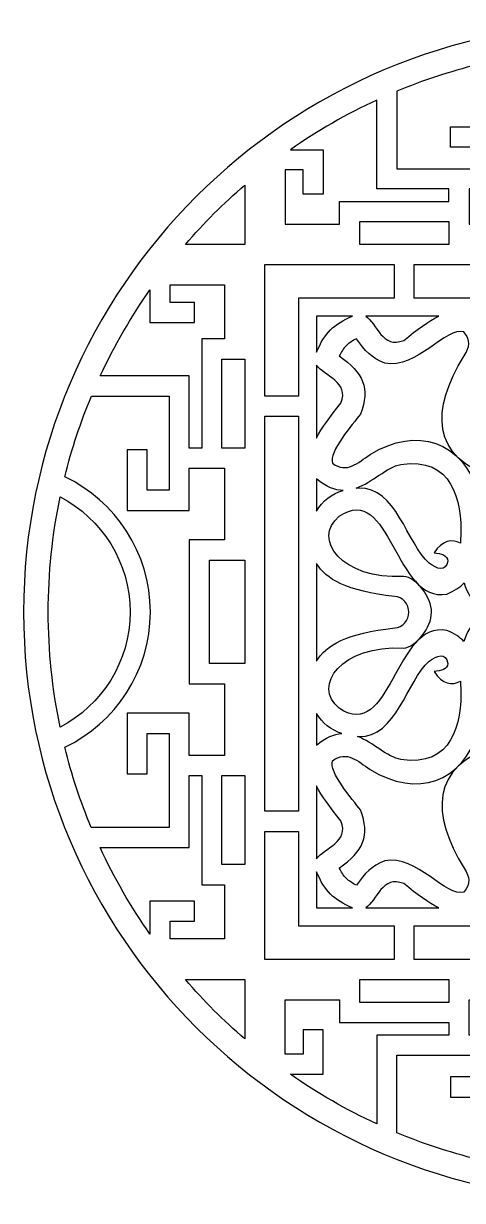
# Model space of a CAD drawing. Header units: centimetres. Extents: x -22.61 to -18.56, y -0.16 to 3.89.
# Drawn here: x -22.612 to -21.105, y -0.157 to 3.891 of the extents above; entities that cross this region are included whole.
import ezdxf

# ---------------------------------------------------------------- set-up
doc = ezdxf.new("R2010")
doc.units = ezdxf.units.CM
doc.header["$MEASUREMENT"] = 0
doc.layers.add('layer 1', color=7, linetype='Continuous')

msp = doc.modelspace()

# ---------------------------------------------------------------- linework, layer by layer
at = {"layer": 'layer 1', "color": 250}
for points, knots in [([(-20.58777, 3.89109), (-19.47296, 3.89109), (-18.56372, 2.98185), (-18.56372, 1.86703), (-18.56372, 1.86703), (-18.56372, 0.75222), (-19.47296, -0.15702), (-20.58777, -0.15702), (-20.58777, -0.15702), (-21.70258, -0.15702), (-22.61183, 0.75222), (-22.61183, 1.86703), (-22.61183, 1.86703), (-22.61183, 2.98185), (-21.70258, 3.89109), (-20.58777, 3.89109)], [0, 0, 0, 0, 0.2, 0.2, 0.2, 0.2, 0.4, 0.4, 0.4, 0.4, 0.6, 0.6, 0.6, 0.6, 1, 1, 1, 1]), ([(-20.12192, 3.74941), (-20.02703, 3.72586), (-19.93485, 3.69531), (-19.84599, 3.65832), (-19.84599, 3.65832), (-19.84599, 3.65832), (-19.84599, 3.39155), (-19.84599, 3.39155), (-19.84599, 3.39155), (-19.84599, 3.39155), (-20.16984, 3.39155), (-20.16984, 3.39155), (-20.16984, 3.39155), (-20.16984, 3.39155), (-20.16984, 3.46612), (-20.16984, 3.46612), (-20.16984, 3.46612), (-20.16984, 3.46612), (-20.03035, 3.46612), (-20.03035, 3.46612), (-20.03035, 3.46612), (-20.03035, 3.46612), (-20.03035, 3.53552), (-20.03035, 3.53552), (-20.03035, 3.53552), (-20.03035, 3.53552), (-20.23923, 3.53552), (-20.23923, 3.53552), (-20.23923, 3.53552), (-20.23923, 3.53552), (-20.23923, 3.32215), (-20.23923, 3.32215), (-20.23923, 3.32215), (-20.23923, 3.32215), (-20.09383, 3.32215), (-20.09383, 3.32215), (-20.09383, 3.32215), (-20.09383, 3.32215), (-20.09383, 3.20098), (-20.09383, 3.20098), (-20.09383, 3.20098), (-20.09383, 3.20098), (-20.34057, 3.20098), (-20.34057, 3.20098), (-20.34057, 3.20098), (-20.34057, 3.20098), (-20.34057, 3.32215), (-20.34057, 3.32215), (-20.34057, 3.32215), (-20.34057, 3.32215), (-20.83497, 3.32215), (-20.83497, 3.32215), (-20.83497, 3.32215), (-20.83497, 3.32215), (-20.83497, 3.20098), (-20.83497, 3.20098), (-20.83497, 3.20098), (-20.83497, 3.20098), (-21.08171, 3.20098), (-21.08171, 3.20098), (-21.08171, 3.20098), (-21.08171, 3.20098), (-21.08171, 3.32215), (-21.08171, 3.32215), (-21.08171, 3.32215), (-21.08171, 3.32215), (-20.93631, 3.32215), (-20.93631, 3.32215), (-20.93631, 3.32215), (-20.93631, 3.32215), (-20.93631, 3.53552), (-20.93631, 3.53552), (-20.93631, 3.53552), (-20.93631, 3.53552), (-21.1452, 3.53552), (-21.1452, 3.53552), (-21.1452, 3.53552), (-21.1452, 3.53552), (-21.1452, 3.46612), (-21.1452, 3.46612), (-21.1452, 3.46612), (-21.1452, 3.46612), (-21.00571, 3.46612), (-21.00571, 3.46612), (-21.00571, 3.46612), (-21.00571, 3.46612), (-21.00571, 3.39155), (-21.00571, 3.39155), (-21.00571, 3.39155), (-21.00571, 3.39155), (-21.32956, 3.39155), (-21.32956, 3.39155), (-21.32956, 3.39155), (-21.32956, 3.39155), (-21.32956, 3.65831), (-21.32956, 3.65831), (-21.32956, 3.65831), (-21.24036, 3.69545), (-21.14783, 3.72608), (-21.05257, 3.74967), (-21.05257, 3.74967), (-20.96943, 3.57605), (-20.79193, 3.45564), (-20.58718, 3.45564), (-20.58718, 3.45564), (-20.38253, 3.45564), (-20.20512, 3.57594), (-20.12192, 3.74941)], [0, 0, 0, 0, 0.0357143, 0.0357143, 0.0357143, 0.0357143, 0.0714286, 0.0714286, 0.0714286, 0.0714286, 0.1071429, 0.1071429, 0.1071429, 0.1071429, 0.1428571, 0.1428571, 0.1428571, 0.1428571, 0.1785714, 0.1785714, 0.1785714, 0.1785714, 0.2142857, 0.2142857, 0.2142857, 0.2142857, 0.25, 0.25, 0.25, 0.25, 0.2857143, 0.2857143, 0.2857143, 0.2857143, 0.3214286, 0.3214286, 0.3214286, 0.3214286, 0.3571429, 0.3571429, 0.3571429, 0.3571429, 0.3928571, 0.3928571, 0.3928571, 0.3928571, 0.4285714, 0.4285714, 0.4285714, 0.4285714, 0.4642857, 0.4642857, 0.4642857, 0.4642857, 0.5, 0.5, 0.5, 0.5, 0.5357143, 0.5357143, 0.5357143, 0.5357143, 0.5714286, 0.5714286, 0.5714286, 0.5714286, 0.6071429, 0.6071429, 0.6071429, 0.6071429, 0.6428571, 0.6428571, 0.6428571, 0.6428571, 0.6785714, 0.6785714, 0.6785714, 0.6785714, 0.7142857, 0.7142857, 0.7142857, 0.7142857, 0.75, 0.75, 0.75, 0.75, 0.7857143, 0.7857143, 0.7857143, 0.7857143, 0.8214286, 0.8214286, 0.8214286, 0.8214286, 0.8571429, 0.8571429, 0.8571429, 0.8571429, 0.8928571, 0.8928571, 0.8928571, 0.8928571, 0.9285714, 0.9285714, 0.9285714, 0.9285714, 1, 1, 1, 1]), ([(-21.69549, 3.45713), (-21.60225, 3.52232), (-21.50309, 3.57955), (-21.39895, 3.62779), (-21.39895, 3.62779), (-21.39895, 3.62779), (-21.39895, 3.32215), (-21.39895, 3.32215), (-21.39895, 3.32215), (-21.39895, 3.32215), (-21.15111, 3.32215), (-21.15111, 3.32215), (-21.15111, 3.32215), (-21.15111, 3.32215), (-21.15111, 3.2793), (-21.15111, 3.2793), (-21.15111, 3.2793), (-21.15111, 3.2793), (-21.52658, 3.2793), (-21.52658, 3.2793), (-21.52658, 3.2793), (-21.52658, 3.2793), (-21.52658, 3.20098), (-21.52658, 3.20098), (-21.52658, 3.20098), (-21.52658, 3.20098), (-21.71294, 3.20098), (-21.71294, 3.20098), (-21.71294, 3.20098), (-21.71294, 3.20098), (-21.71294, 3.38774), (-21.71294, 3.38774), (-21.71294, 3.38774), (-21.71294, 3.38774), (-21.65209, 3.38774), (-21.65209, 3.38774), (-21.65209, 3.38774), (-21.65209, 3.38774), (-21.65209, 3.30401), (-21.65209, 3.30401), (-21.65209, 3.30401), (-21.65209, 3.30401), (-21.58269, 3.30401), (-21.58269, 3.30401), (-21.58269, 3.30401), (-21.58269, 3.30401), (-21.58269, 3.45713), (-21.58269, 3.45713), (-21.58269, 3.45713), (-21.58269, 3.45713), (-21.69549, 3.45713), (-21.69549, 3.45713)], [0, 0, 0, 0, 0.0714286, 0.0714286, 0.0714286, 0.0714286, 0.1428571, 0.1428571, 0.1428571, 0.1428571, 0.2142857, 0.2142857, 0.2142857, 0.2142857, 0.2857143, 0.2857143, 0.2857143, 0.2857143, 0.3571429, 0.3571429, 0.3571429, 0.3571429, 0.4285714, 0.4285714, 0.4285714, 0.4285714, 0.5, 0.5, 0.5, 0.5, 0.5714286, 0.5714286, 0.5714286, 0.5714286, 0.6428571, 0.6428571, 0.6428571, 0.6428571, 0.7142857, 0.7142857, 0.7142857, 0.7142857, 0.7857143, 0.7857143, 0.7857143, 0.7857143, 0.8571429, 0.8571429, 0.8571429, 0.8571429, 1, 1, 1, 1]), ([(-22.05599, 3.13159), (-22.05599, 3.13159), (-21.85232, 3.13159), (-21.85232, 3.13159), (-21.85232, 3.13159), (-21.85232, 3.13159), (-21.85232, 3.33528), (-21.85232, 3.33528), (-21.85232, 3.33528), (-21.92511, 3.27248), (-21.9932, 3.20438), (-22.05599, 3.13159)], [0, 0, 0, 0, 0.25, 0.25, 0.25, 0.25, 0.5, 0.5, 0.5, 0.5, 1, 1, 1, 1]), ([(-21.45718, 3.13159), (-21.45718, 3.13159), (-21.15111, 3.13159), (-21.15111, 3.13159), (-21.15111, 3.13159), (-21.15111, 3.13159), (-21.15111, 3.2099), (-21.15111, 3.2099), (-21.15111, 3.2099), (-21.15111, 3.2099), (-21.45718, 3.2099), (-21.45718, 3.2099), (-21.45718, 3.2099), (-21.45718, 3.2099), (-21.45718, 3.13159), (-21.45718, 3.13159)], [0, 0, 0, 0, 0.2, 0.2, 0.2, 0.2, 0.4, 0.4, 0.4, 0.4, 0.6, 0.6, 0.6, 0.6, 1, 1, 1, 1]), ([(-21.66727, 2.94653), (-21.66727, 2.94653), (-21.33962, 2.94653), (-21.33962, 2.94653), (-21.33962, 2.94653), (-21.33962, 2.94653), (-21.33962, 3.06219), (-21.33962, 3.06219), (-21.33962, 3.06219), (-21.33962, 3.06219), (-21.78293, 3.06219), (-21.78293, 3.06219), (-21.78293, 3.06219), (-21.78293, 3.06219), (-21.78293, 2.60997), (-21.78293, 2.60997), (-21.78293, 2.60997), (-21.78293, 2.60997), (-21.66727, 2.60997), (-21.66727, 2.60997), (-21.66727, 2.60997), (-21.66727, 2.60997), (-21.66727, 2.94653), (-21.66727, 2.94653)], [0, 0, 0, 0, 0.1428571, 0.1428571, 0.1428571, 0.1428571, 0.2857143, 0.2857143, 0.2857143, 0.2857143, 0.4285714, 0.4285714, 0.4285714, 0.4285714, 0.5714286, 0.5714286, 0.5714286, 0.5714286, 0.7142857, 0.7142857, 0.7142857, 0.7142857, 1, 1, 1, 1]), ([(-21.27022, 3.06219), (-21.27022, 3.06219), (-21.27022, 2.94653), (-21.27022, 2.94653), (-21.27022, 2.94653), (-21.27022, 2.94653), (-19.91136, 2.94653), (-19.91136, 2.94653), (-19.91136, 2.94653), (-19.91136, 2.94653), (-19.91136, 3.06219), (-19.91136, 3.06219), (-19.91136, 3.06219), (-19.91136, 3.06219), (-21.27022, 3.06219), (-21.27022, 3.06219)], [0, 0, 0, 0, 0.2, 0.2, 0.2, 0.2, 0.4, 0.4, 0.4, 0.4, 0.6, 0.6, 0.6, 0.6, 1, 1, 1, 1]), ([(-22.3484, 2.67881), (-22.3484, 2.67881), (-22.04289, 2.67881), (-22.04289, 2.67881), (-22.04289, 2.67881), (-22.04289, 2.67881), (-22.04289, 2.43097), (-22.04289, 2.43097), (-22.04289, 2.43097), (-22.04289, 2.43097), (-22.00004, 2.43097), (-22.00004, 2.43097), (-22.00004, 2.43097), (-22.00004, 2.43097), (-22.00004, 2.80644), (-22.00004, 2.80644), (-22.00004, 2.80644), (-22.00004, 2.80644), (-21.92172, 2.80644), (-21.92172, 2.80644), (-21.92172, 2.80644), (-21.92172, 2.80644), (-21.92172, 2.9928), (-21.92172, 2.9928), (-21.92172, 2.9928), (-21.92172, 2.9928), (-22.10847, 2.9928), (-22.10847, 2.9928), (-22.10847, 2.9928), (-22.10847, 2.9928), (-22.10847, 2.93195), (-22.10847, 2.93195), (-22.10847, 2.93195), (-22.10847, 2.93195), (-22.02475, 2.93195), (-22.02475, 2.93195), (-22.02475, 2.93195), (-22.02475, 2.93195), (-22.02475, 2.86255), (-22.02475, 2.86255), (-22.02475, 2.86255), (-22.02475, 2.86255), (-22.17787, 2.86255), (-22.17787, 2.86255), (-22.17787, 2.86255), (-22.17787, 2.86255), (-22.17787, 2.97491), (-22.17787, 2.97491), (-22.17787, 2.97491), (-22.24299, 2.88181), (-22.30019, 2.78279), (-22.3484, 2.67881)], [0, 0, 0, 0, 0.0714286, 0.0714286, 0.0714286, 0.0714286, 0.1428571, 0.1428571, 0.1428571, 0.1428571, 0.2142857, 0.2142857, 0.2142857, 0.2142857, 0.2857143, 0.2857143, 0.2857143, 0.2857143, 0.3571429, 0.3571429, 0.3571429, 0.3571429, 0.4285714, 0.4285714, 0.4285714, 0.4285714, 0.5, 0.5, 0.5, 0.5, 0.5714286, 0.5714286, 0.5714286, 0.5714286, 0.6428571, 0.6428571, 0.6428571, 0.6428571, 0.7142857, 0.7142857, 0.7142857, 0.7142857, 0.7857143, 0.7857143, 0.7857143, 0.7857143, 0.8571429, 0.8571429, 0.8571429, 0.8571429, 1, 1, 1, 1]), ([(-21.48193, 2.88484), (-21.54775, 2.85646), (-21.57719, 2.82701), (-21.60558, 2.76119), (-21.60558, 2.76119), (-21.60558, 2.76119), (-21.60558, 2.88484), (-21.60558, 2.88484), (-21.60558, 2.88484), (-21.60558, 2.88484), (-21.48193, 2.88484), (-21.48193, 2.88484)], [0, 0, 0, 0, 0.25, 0.25, 0.25, 0.25, 0.5, 0.5, 0.5, 0.5, 1, 1, 1, 1]), ([(-21.18625, 2.88484), (-21.22013, 2.86714), (-21.25913, 2.83929), (-21.30611, 2.80137), (-21.30611, 2.80137), (-21.37963, 2.77033), (-21.39852, 2.85901), (-21.43691, 2.88484), (-21.43691, 2.88484), (-21.43691, 2.88484), (-21.18625, 2.88484), (-21.18625, 2.88484)], [0, 0, 0, 0, 0.25, 0.25, 0.25, 0.25, 0.5, 0.5, 0.5, 0.5, 1, 1, 1, 1]), ([(-20.99288, 2.32749), (-20.92993, 2.31119), (-20.72141, 2.33881), (-20.67539, 2.28561), (-20.67539, 2.28561), (-20.66638, 2.27336), (-20.66445, 2.25847), (-20.66354, 2.24365), (-20.66354, 2.24365), (-20.76309, 2.14262), (-20.86336, 2.04235), (-20.96439, 1.94281), (-20.96439, 1.94281), (-20.98018, 1.94377), (-20.99619, 1.94587), (-21.00854, 1.95655), (-21.00854, 1.95655), (-21.06235, 2.01112), (-21.02866, 2.19648), (-21.05005, 2.2768), (-21.05005, 2.2768), (-21.10479, 2.45263), (-21.25938, 2.50917), (-21.42155, 2.4085), (-21.42155, 2.4085), (-21.46437, 2.38054), (-21.50161, 2.34165), (-21.551, 2.37869), (-21.551, 2.37869), (-21.5651, 2.41722), (-21.48126, 2.51427), (-21.45481, 2.54729), (-21.45481, 2.54729), (-21.42131, 2.63776), (-21.4441, 2.68858), (-21.52753, 2.74813), (-21.52753, 2.74813), (-21.52123, 2.76092), (-21.51374, 2.77281), (-21.50381, 2.78308), (-21.50381, 2.78308), (-21.49354, 2.793), (-21.48165, 2.80049), (-21.46887, 2.8068), (-21.46887, 2.8068), (-21.43998, 2.76632), (-21.4178, 2.74014), (-21.37105, 2.72348), (-21.37105, 2.72348), (-21.26302, 2.69922), (-21.1586, 2.8521), (-21.09943, 2.83026), (-21.09943, 2.83026), (-21.07553, 2.7984), (-21.0798, 2.78157), (-21.09868, 2.74827), (-21.09868, 2.74827), (-21.21363, 2.5629), (-21.21376, 2.39826), (-20.99288, 2.32749)], [0, 0, 0, 0, 0.0625, 0.0625, 0.0625, 0.0625, 0.125, 0.125, 0.125, 0.125, 0.1875, 0.1875, 0.1875, 0.1875, 0.25, 0.25, 0.25, 0.25, 0.3125, 0.3125, 0.3125, 0.3125, 0.375, 0.375, 0.375, 0.375, 0.4375, 0.4375, 0.4375, 0.4375, 0.5, 0.5, 0.5, 0.5, 0.5625, 0.5625, 0.5625, 0.5625, 0.625, 0.625, 0.625, 0.625, 0.6875, 0.6875, 0.6875, 0.6875, 0.75, 0.75, 0.75, 0.75, 0.8125, 0.8125, 0.8125, 0.8125, 0.875, 0.875, 0.875, 0.875, 1, 1, 1, 1]), ([(-21.85232, 2.43097), (-21.85232, 2.43097), (-21.85232, 2.73704), (-21.85232, 2.73704), (-21.85232, 2.73704), (-21.85232, 2.73704), (-21.93064, 2.73704), (-21.93064, 2.73704), (-21.93064, 2.73704), (-21.93064, 2.73704), (-21.93064, 2.43097), (-21.93064, 2.43097), (-21.93064, 2.43097), (-21.93064, 2.43097), (-21.85232, 2.43097), (-21.85232, 2.43097)], [0, 0, 0, 0, 0.2, 0.2, 0.2, 0.2, 0.4, 0.4, 0.4, 0.4, 0.6, 0.6, 0.6, 0.6, 1, 1, 1, 1]), ([(-21.60558, 2.71618), (-21.57975, 2.67778), (-21.49107, 2.65889), (-21.52211, 2.58537), (-21.52211, 2.58537), (-21.56003, 2.5384), (-21.58788, 2.49939), (-21.60558, 2.46551), (-21.60558, 2.46551), (-21.60558, 2.46551), (-21.60558, 2.71618), (-21.60558, 2.71618)], [0, 0, 0, 0, 0.25, 0.25, 0.25, 0.25, 0.5, 0.5, 0.5, 0.5, 1, 1, 1, 1]), ([(-22.47036, 2.33241), (-22.29677, 2.24926), (-22.17638, 2.07177), (-22.17638, 1.86703), (-22.17638, 1.86703), (-22.17638, 1.6623), (-22.29677, 1.48482), (-22.47036, 1.40167), (-22.47036, 1.40167), (-22.44685, 1.30682), (-22.41634, 1.21468), (-22.3794, 1.12584), (-22.3794, 1.12584), (-22.3794, 1.12584), (-22.11228, 1.12584), (-22.11228, 1.12584), (-22.11228, 1.12584), (-22.11228, 1.12584), (-22.11228, 1.44969), (-22.11228, 1.44969), (-22.11228, 1.44969), (-22.11228, 1.44969), (-22.18686, 1.44969), (-22.18686, 1.44969), (-22.18686, 1.44969), (-22.18686, 1.44969), (-22.18686, 1.3102), (-22.18686, 1.3102), (-22.18686, 1.3102), (-22.18686, 1.3102), (-22.25626, 1.3102), (-22.25626, 1.3102), (-22.25626, 1.3102), (-22.25626, 1.3102), (-22.25626, 1.51909), (-22.25626, 1.51909), (-22.25626, 1.51909), (-22.25626, 1.51909), (-22.04289, 1.51909), (-22.04289, 1.51909), (-22.04289, 1.51909), (-22.04289, 1.51909), (-22.04289, 1.37369), (-22.04289, 1.37369), (-22.04289, 1.37369), (-22.04289, 1.37369), (-21.92172, 1.37369), (-21.92172, 1.37369), (-21.92172, 1.37369), (-21.92172, 1.37369), (-21.92172, 1.62043), (-21.92172, 1.62043), (-21.92172, 1.62043), (-21.92172, 1.62043), (-22.04289, 1.62043), (-22.04289, 1.62043), (-22.04289, 1.62043), (-22.04289, 1.62043), (-22.04289, 2.11483), (-22.04289, 2.11483), (-22.04289, 2.11483), (-22.04289, 2.11483), (-21.92172, 2.11483), (-21.92172, 2.11483), (-21.92172, 2.11483), (-21.92172, 2.11483), (-21.92172, 2.36157), (-21.92172, 2.36157), (-21.92172, 2.36157), (-21.92172, 2.36157), (-22.04289, 2.36157), (-22.04289, 2.36157), (-22.04289, 2.36157), (-22.04289, 2.36157), (-22.04289, 2.21617), (-22.04289, 2.21617), (-22.04289, 2.21617), (-22.04289, 2.21617), (-22.25626, 2.21617), (-22.25626, 2.21617), (-22.25626, 2.21617), (-22.25626, 2.21617), (-22.25626, 2.42505), (-22.25626, 2.42505), (-22.25626, 2.42505), (-22.25626, 2.42505), (-22.18686, 2.42505), (-22.18686, 2.42505), (-22.18686, 2.42505), (-22.18686, 2.42505), (-22.18686, 2.28556), (-22.18686, 2.28556), (-22.18686, 2.28556), (-22.18686, 2.28556), (-22.11228, 2.28556), (-22.11228, 2.28556), (-22.11228, 2.28556), (-22.11228, 2.28556), (-22.11228, 2.60941), (-22.11228, 2.60941), (-22.11228, 2.60941), (-22.11228, 2.60941), (-22.3789, 2.60941), (-22.3789, 2.60941), (-22.3789, 2.60941), (-22.41607, 2.52021), (-22.44675, 2.42768), (-22.47036, 2.33241)], [0, 0, 0, 0, 0.0357143, 0.0357143, 0.0357143, 0.0357143, 0.0714286, 0.0714286, 0.0714286, 0.0714286, 0.1071429, 0.1071429, 0.1071429, 0.1071429, 0.1428571, 0.1428571, 0.1428571, 0.1428571, 0.1785714, 0.1785714, 0.1785714, 0.1785714, 0.2142857, 0.2142857, 0.2142857, 0.2142857, 0.25, 0.25, 0.25, 0.25, 0.2857143, 0.2857143, 0.2857143, 0.2857143, 0.3214286, 0.3214286, 0.3214286, 0.3214286, 0.3571429, 0.3571429, 0.3571429, 0.3571429, 0.3928571, 0.3928571, 0.3928571, 0.3928571, 0.4285714, 0.4285714, 0.4285714, 0.4285714, 0.4642857, 0.4642857, 0.4642857, 0.4642857, 0.5, 0.5, 0.5, 0.5, 0.5357143, 0.5357143, 0.5357143, 0.5357143, 0.5714286, 0.5714286, 0.5714286, 0.5714286, 0.6071429, 0.6071429, 0.6071429, 0.6071429, 0.6428571, 0.6428571, 0.6428571, 0.6428571, 0.6785714, 0.6785714, 0.6785714, 0.6785714, 0.7142857, 0.7142857, 0.7142857, 0.7142857, 0.75, 0.75, 0.75, 0.75, 0.7857143, 0.7857143, 0.7857143, 0.7857143, 0.8214286, 0.8214286, 0.8214286, 0.8214286, 0.8571429, 0.8571429, 0.8571429, 0.8571429, 0.8928571, 0.8928571, 0.8928571, 0.8928571, 0.9285714, 0.9285714, 0.9285714, 0.9285714, 1, 1, 1, 1]), ([(-21.78293, 1.18171), (-21.78293, 1.18171), (-21.66727, 1.18171), (-21.66727, 1.18171), (-21.66727, 1.18171), (-21.66727, 1.18171), (-21.66727, 2.54057), (-21.66727, 2.54057), (-21.66727, 2.54057), (-21.66727, 2.54057), (-21.78293, 2.54057), (-21.78293, 2.54057), (-21.78293, 2.54057), (-21.78293, 2.54057), (-21.78293, 1.18171), (-21.78293, 1.18171)], [0, 0, 0, 0, 0.2, 0.2, 0.2, 0.2, 0.4, 0.4, 0.4, 0.4, 0.6, 0.6, 0.6, 0.6, 1, 1, 1, 1]), ([(-21.202, 2.07024), (-21.17489, 2.11456), (-21.139, 2.11914), (-21.11177, 2.10333), (-21.11177, 2.10333), (-21.11147, 2.11095), (-21.11105, 2.11878), (-21.11051, 2.12685), (-21.11051, 2.12685), (-21.1054, 2.25021), (-21.1398, 2.40152), (-21.31576, 2.37469), (-21.31576, 2.37469), (-21.36528, 2.36508), (-21.41356, 2.31298), (-21.47017, 2.29299), (-21.47017, 2.29299), (-21.467, 2.2932), (-21.4638, 2.29333), (-21.46058, 2.29339), (-21.46058, 2.29339), (-21.33197, 2.29825), (-21.29569, 2.10289), (-21.21869, 2.03461), (-21.21869, 2.03461), (-21.19253, 2.01452), (-21.16111, 2.0043), (-21.15529, 2.04211), (-21.15529, 2.04211), (-21.15484, 2.06248), (-21.17835, 2.06839), (-21.202, 2.07024)], [0, 0, 0, 0, 0.1111111, 0.1111111, 0.1111111, 0.1111111, 0.2222222, 0.2222222, 0.2222222, 0.2222222, 0.3333333, 0.3333333, 0.3333333, 0.3333333, 0.4444444, 0.4444444, 0.4444444, 0.4444444, 0.5555556, 0.5555556, 0.5555556, 0.5555556, 0.6666667, 0.6666667, 0.6666667, 0.6666667, 0.7777778, 0.7777778, 0.7777778, 0.7777778, 1, 1, 1, 1]), ([(-21.09911, 1.9668), (-21.11276, 1.95251), (-21.13204, 1.93941), (-21.15826, 1.92886), (-21.15826, 1.92886), (-21.33658, 1.89313), (-21.35065, 2.31786), (-21.52777, 2.19632), (-21.52777, 2.19632), (-21.62358, 2.11904), (-21.51823, 1.97694), (-21.3071, 1.9896), (-21.3071, 1.9896), (-21.26131, 1.98582), (-21.20937, 1.91607), (-21.21108, 1.86621), (-21.21108, 1.86621), (-21.21038, 1.81434), (-21.26332, 1.74644), (-21.3071, 1.74283), (-21.3071, 1.74283), (-21.51823, 1.75549), (-21.62358, 1.61339), (-21.52777, 1.53611), (-21.52777, 1.53611), (-21.35065, 1.41457), (-21.33658, 1.8393), (-21.15826, 1.80357), (-21.15826, 1.80357), (-21.13229, 1.79312), (-21.1131, 1.78017), (-21.09948, 1.76603), (-21.09948, 1.76603), (-21.07943, 1.83346), (-21.03662, 1.86203), (-20.97589, 1.86704), (-20.97589, 1.86704), (-21.03624, 1.87201), (-21.0789, 1.90026), (-21.09911, 1.9668)], [0, 0, 0, 0, 0.0909091, 0.0909091, 0.0909091, 0.0909091, 0.1818182, 0.1818182, 0.1818182, 0.1818182, 0.2727273, 0.2727273, 0.2727273, 0.2727273, 0.3636364, 0.3636364, 0.3636364, 0.3636364, 0.4545455, 0.4545455, 0.4545455, 0.4545455, 0.5454545, 0.5454545, 0.5454545, 0.5454545, 0.6363636, 0.6363636, 0.6363636, 0.6363636, 0.7272727, 0.7272727, 0.7272727, 0.7272727, 0.8181818, 0.8181818, 0.8181818, 0.8181818, 1, 1, 1, 1]), ([(-21.60558, 2.32464), (-21.57233, 2.29632), (-21.5422, 2.28551), (-21.5143, 2.28519), (-21.5143, 2.28519), (-21.55339, 2.27342), (-21.58545, 2.24926), (-21.60558, 2.21429), (-21.60558, 2.21429), (-21.60558, 2.21429), (-21.60558, 2.32464), (-21.60558, 2.32464)], [0, 0, 0, 0, 0.25, 0.25, 0.25, 0.25, 0.5, 0.5, 0.5, 0.5, 1, 1, 1, 1]), ([(-22.48628, 1.47124), (-22.34357, 1.54584), (-22.24577, 1.69537), (-22.24577, 1.86703), (-22.24577, 1.86703), (-22.24577, 2.0387), (-22.34357, 2.18822), (-22.48628, 2.26281), (-22.48628, 2.26281), (-22.5406, 2.00273), (-22.5406, 1.73136), (-22.48628, 1.47124)], [0, 0, 0, 0, 0.25, 0.25, 0.25, 0.25, 0.5, 0.5, 0.5, 0.5, 1, 1, 1, 1]), ([(-21.85232, 1.68982), (-21.85232, 1.68982), (-21.85232, 2.04543), (-21.85232, 2.04543), (-21.85232, 2.04543), (-21.85232, 2.04543), (-21.97349, 2.04543), (-21.97349, 2.04543), (-21.97349, 2.04543), (-21.97349, 2.04543), (-21.97349, 1.68982), (-21.97349, 1.68982), (-21.97349, 1.68982), (-21.97349, 1.68982), (-21.85232, 1.68982), (-21.85232, 1.68982)], [0, 0, 0, 0, 0.2, 0.2, 0.2, 0.2, 0.4, 0.4, 0.4, 0.4, 0.6, 0.6, 0.6, 0.6, 1, 1, 1, 1]), ([(-21.60558, 2.0342), (-21.5737, 1.98025), (-21.50351, 1.93865), (-21.33713, 1.92022), (-21.33713, 1.92022), (-21.30964, 1.91984), (-21.28859, 1.8927), (-21.28869, 1.86621), (-21.28869, 1.86621), (-21.28869, 1.86621), (-21.28869, 1.86621), (-21.28869, 1.86621), (-21.28869, 1.86621), (-21.28859, 1.83973), (-21.30964, 1.81259), (-21.33713, 1.81221), (-21.33713, 1.81221), (-21.50351, 1.79378), (-21.5737, 1.75218), (-21.60558, 1.69823), (-21.60558, 1.69823), (-21.60558, 1.69823), (-21.60558, 2.0342), (-21.60558, 2.0342)], [0, 0, 0, 0, 0.1428571, 0.1428571, 0.1428571, 0.1428571, 0.2857143, 0.2857143, 0.2857143, 0.2857143, 0.4285714, 0.4285714, 0.4285714, 0.4285714, 0.5714286, 0.5714286, 0.5714286, 0.5714286, 0.7142857, 0.7142857, 0.7142857, 0.7142857, 1, 1, 1, 1]), ([(-20.99288, 1.40658), (-20.92993, 1.42289), (-20.72141, 1.39526), (-20.67539, 1.44846), (-20.67539, 1.44846), (-20.66638, 1.46071), (-20.66445, 1.4756), (-20.66354, 1.49042), (-20.66354, 1.49042), (-20.76309, 1.59145), (-20.86336, 1.69172), (-20.96439, 1.79126), (-20.96439, 1.79126), (-20.98018, 1.7903), (-20.99619, 1.7882), (-21.00854, 1.77752), (-21.00854, 1.77752), (-21.06235, 1.72295), (-21.02866, 1.53759), (-21.05005, 1.45727), (-21.05005, 1.45727), (-21.10479, 1.28144), (-21.25938, 1.2249), (-21.42155, 1.32556), (-21.42155, 1.32556), (-21.46437, 1.35353), (-21.50161, 1.39242), (-21.551, 1.35538), (-21.551, 1.35538), (-21.5651, 1.31685), (-21.48126, 1.2198), (-21.45481, 1.18678), (-21.45481, 1.18678), (-21.42131, 1.09631), (-21.4441, 1.04549), (-21.52753, 0.98594), (-21.52753, 0.98594), (-21.52123, 0.97315), (-21.51374, 0.96126), (-21.50381, 0.95099), (-21.50381, 0.95099), (-21.49354, 0.94107), (-21.48165, 0.93357), (-21.46887, 0.92727), (-21.46887, 0.92727), (-21.43998, 0.96775), (-21.4178, 0.99393), (-21.37105, 1.01059), (-21.37105, 1.01059), (-21.26302, 1.03485), (-21.1586, 0.88197), (-21.09943, 0.90381), (-21.09943, 0.90381), (-21.07553, 0.93567), (-21.0798, 0.9525), (-21.09868, 0.9858), (-21.09868, 0.9858), (-21.21363, 1.17117), (-21.21376, 1.33581), (-20.99288, 1.40658)], [0, 0, 0, 0, 0.0625, 0.0625, 0.0625, 0.0625, 0.125, 0.125, 0.125, 0.125, 0.1875, 0.1875, 0.1875, 0.1875, 0.25, 0.25, 0.25, 0.25, 0.3125, 0.3125, 0.3125, 0.3125, 0.375, 0.375, 0.375, 0.375, 0.4375, 0.4375, 0.4375, 0.4375, 0.5, 0.5, 0.5, 0.5, 0.5625, 0.5625, 0.5625, 0.5625, 0.625, 0.625, 0.625, 0.625, 0.6875, 0.6875, 0.6875, 0.6875, 0.75, 0.75, 0.75, 0.75, 0.8125, 0.8125, 0.8125, 0.8125, 0.875, 0.875, 0.875, 0.875, 1, 1, 1, 1]), ([(-21.1117, 1.62914), (-21.13894, 1.61328), (-21.17487, 1.61783), (-21.202, 1.66219), (-21.202, 1.66219), (-21.17835, 1.66404), (-21.15484, 1.66995), (-21.15529, 1.69032), (-21.15529, 1.69032), (-21.16111, 1.72813), (-21.19253, 1.71791), (-21.21869, 1.69782), (-21.21869, 1.69782), (-21.29569, 1.62954), (-21.33197, 1.43418), (-21.46058, 1.43904), (-21.46058, 1.43904), (-21.46208, 1.43907), (-21.46358, 1.43912), (-21.46507, 1.43918), (-21.46507, 1.43918), (-21.41065, 1.41798), (-21.36379, 1.3687), (-21.31576, 1.35938), (-21.31576, 1.35938), (-21.1398, 1.33255), (-21.1054, 1.48386), (-21.11051, 1.60722), (-21.11051, 1.60722), (-21.11102, 1.61473), (-21.1114, 1.62202), (-21.1117, 1.62914)], [0, 0, 0, 0, 0.1111111, 0.1111111, 0.1111111, 0.1111111, 0.2222222, 0.2222222, 0.2222222, 0.2222222, 0.3333333, 0.3333333, 0.3333333, 0.3333333, 0.4444444, 0.4444444, 0.4444444, 0.4444444, 0.5555556, 0.5555556, 0.5555556, 0.5555556, 0.6666667, 0.6666667, 0.6666667, 0.6666667, 0.7777778, 0.7777778, 0.7777778, 0.7777778, 1, 1, 1, 1]), ([(-21.60558, 1.51813), (-21.58626, 1.48457), (-21.55597, 1.46098), (-21.51902, 1.44873), (-21.51902, 1.44873), (-21.5456, 1.4473), (-21.5742, 1.43617), (-21.60558, 1.40943), (-21.60558, 1.40943), (-21.60558, 1.40943), (-21.60558, 1.51813), (-21.60558, 1.51813)], [0, 0, 0, 0, 0.25, 0.25, 0.25, 0.25, 0.5, 0.5, 0.5, 0.5, 1, 1, 1, 1]), ([(-22.17787, 0.75916), (-22.17787, 0.75916), (-22.17787, 0.87271), (-22.17787, 0.87271), (-22.17787, 0.87271), (-22.17787, 0.87271), (-22.02475, 0.87271), (-22.02475, 0.87271), (-22.02475, 0.87271), (-22.02475, 0.87271), (-22.02475, 0.80331), (-22.02475, 0.80331), (-22.02475, 0.80331), (-22.02475, 0.80331), (-22.10847, 0.80331), (-22.10847, 0.80331), (-22.10847, 0.80331), (-22.10847, 0.80331), (-22.10847, 0.74246), (-22.10847, 0.74246), (-22.10847, 0.74246), (-22.10847, 0.74246), (-21.92172, 0.74246), (-21.92172, 0.74246), (-21.92172, 0.74246), (-21.92172, 0.74246), (-21.92172, 0.92882), (-21.92172, 0.92882), (-21.92172, 0.92882), (-21.92172, 0.92882), (-22.00004, 0.92882), (-22.00004, 0.92882), (-22.00004, 0.92882), (-22.00004, 0.92882), (-22.00004, 1.30429), (-22.00004, 1.30429), (-22.00004, 1.30429), (-22.00004, 1.30429), (-22.04289, 1.30429), (-22.04289, 1.30429), (-22.04289, 1.30429), (-22.04289, 1.30429), (-22.04289, 1.05645), (-22.04289, 1.05645), (-22.04289, 1.05645), (-22.04289, 1.05645), (-22.34894, 1.05645), (-22.34894, 1.05645), (-22.34894, 1.05645), (-22.30061, 0.95204), (-22.24323, 0.85262), (-22.17787, 0.75916)], [0, 0, 0, 0, 0.0714286, 0.0714286, 0.0714286, 0.0714286, 0.1428571, 0.1428571, 0.1428571, 0.1428571, 0.2142857, 0.2142857, 0.2142857, 0.2142857, 0.2857143, 0.2857143, 0.2857143, 0.2857143, 0.3571429, 0.3571429, 0.3571429, 0.3571429, 0.4285714, 0.4285714, 0.4285714, 0.4285714, 0.5, 0.5, 0.5, 0.5, 0.5714286, 0.5714286, 0.5714286, 0.5714286, 0.6428571, 0.6428571, 0.6428571, 0.6428571, 0.7142857, 0.7142857, 0.7142857, 0.7142857, 0.7857143, 0.7857143, 0.7857143, 0.7857143, 0.8571429, 0.8571429, 0.8571429, 0.8571429, 1, 1, 1, 1]), ([(-21.85232, 0.99822), (-21.85232, 0.99822), (-21.85232, 1.30429), (-21.85232, 1.30429), (-21.85232, 1.30429), (-21.85232, 1.30429), (-21.93064, 1.30429), (-21.93064, 1.30429), (-21.93064, 1.30429), (-21.93064, 1.30429), (-21.93064, 0.99822), (-21.93064, 0.99822), (-21.93064, 0.99822), (-21.93064, 0.99822), (-21.85232, 0.99822), (-21.85232, 0.99822)], [0, 0, 0, 0, 0.2, 0.2, 0.2, 0.2, 0.4, 0.4, 0.4, 0.4, 0.6, 0.6, 0.6, 0.6, 1, 1, 1, 1]), ([(-21.60558, 1.26856), (-21.58788, 1.23468), (-21.56003, 1.19567), (-21.52211, 1.1487), (-21.52211, 1.1487), (-21.49107, 1.07517), (-21.57975, 1.05629), (-21.60558, 1.01789), (-21.60558, 1.01789), (-21.60558, 1.01789), (-21.60558, 1.26856), (-21.60558, 1.26856)], [0, 0, 0, 0, 0.25, 0.25, 0.25, 0.25, 0.5, 0.5, 0.5, 0.5, 1, 1, 1, 1]), ([(-21.33962, 0.67188), (-21.33962, 0.67188), (-21.33962, 0.78754), (-21.33962, 0.78754), (-21.33962, 0.78754), (-21.33962, 0.78754), (-21.66727, 0.78754), (-21.66727, 0.78754), (-21.66727, 0.78754), (-21.66727, 0.78754), (-21.66727, 1.11231), (-21.66727, 1.11231), (-21.66727, 1.11231), (-21.66727, 1.11231), (-21.78293, 1.11231), (-21.78293, 1.11231), (-21.78293, 1.11231), (-21.78293, 1.11231), (-21.78293, 0.67188), (-21.78293, 0.67188), (-21.78293, 0.67188), (-21.78293, 0.67188), (-21.33962, 0.67188), (-21.33962, 0.67188)], [0, 0, 0, 0, 0.1428571, 0.1428571, 0.1428571, 0.1428571, 0.2857143, 0.2857143, 0.2857143, 0.2857143, 0.4285714, 0.4285714, 0.4285714, 0.4285714, 0.5714286, 0.5714286, 0.5714286, 0.5714286, 0.7142857, 0.7142857, 0.7142857, 0.7142857, 1, 1, 1, 1]), ([(-21.60558, 0.97288), (-21.57719, 0.90706), (-21.54774, 0.87761), (-21.48193, 0.84922), (-21.48193, 0.84922), (-21.48193, 0.84922), (-21.60558, 0.84922), (-21.60558, 0.84922), (-21.60558, 0.84922), (-21.60558, 0.84922), (-21.60558, 0.97288), (-21.60558, 0.97288)], [0, 0, 0, 0, 0.25, 0.25, 0.25, 0.25, 0.5, 0.5, 0.5, 0.5, 1, 1, 1, 1]), ([(-21.43691, 0.84922), (-21.39852, 0.87506), (-21.37963, 0.96374), (-21.30611, 0.9327), (-21.30611, 0.9327), (-21.25913, 0.89477), (-21.22013, 0.86693), (-21.18625, 0.84922), (-21.18625, 0.84922), (-21.18625, 0.84922), (-21.43691, 0.84922), (-21.43691, 0.84922)], [0, 0, 0, 0, 0.25, 0.25, 0.25, 0.25, 0.5, 0.5, 0.5, 0.5, 1, 1, 1, 1]), ([(-19.91136, 0.67188), (-19.91136, 0.67188), (-19.91136, 0.78754), (-19.91136, 0.78754), (-19.91136, 0.78754), (-19.91136, 0.78754), (-21.27022, 0.78754), (-21.27022, 0.78754), (-21.27022, 0.78754), (-21.27022, 0.78754), (-21.27022, 0.67188), (-21.27022, 0.67188), (-21.27022, 0.67188), (-21.27022, 0.67188), (-19.91136, 0.67188), (-19.91136, 0.67188)], [0, 0, 0, 0, 0.2, 0.2, 0.2, 0.2, 0.4, 0.4, 0.4, 0.4, 0.6, 0.6, 0.6, 0.6, 1, 1, 1, 1]), ([(-21.85232, 0.39879), (-21.85232, 0.39879), (-21.85232, 0.60248), (-21.85232, 0.60248), (-21.85232, 0.60248), (-21.85232, 0.60248), (-22.05599, 0.60248), (-22.05599, 0.60248), (-22.05599, 0.60248), (-21.99319, 0.52969), (-21.92511, 0.46159), (-21.85232, 0.39879)], [0, 0, 0, 0, 0.25, 0.25, 0.25, 0.25, 0.5, 0.5, 0.5, 0.5, 1, 1, 1, 1]), ([(-21.15111, 0.60248), (-21.15111, 0.60248), (-21.45718, 0.60248), (-21.45718, 0.60248), (-21.45718, 0.60248), (-21.45718, 0.60248), (-21.45718, 0.52416), (-21.45718, 0.52416), (-21.45718, 0.52416), (-21.45718, 0.52416), (-21.15111, 0.52416), (-21.15111, 0.52416), (-21.15111, 0.52416), (-21.15111, 0.52416), (-21.15111, 0.60248), (-21.15111, 0.60248)], [0, 0, 0, 0, 0.2, 0.2, 0.2, 0.2, 0.4, 0.4, 0.4, 0.4, 0.6, 0.6, 0.6, 0.6, 1, 1, 1, 1]), ([(-21.39895, 0.10628), (-21.39895, 0.10628), (-21.39895, 0.41192), (-21.39895, 0.41192), (-21.39895, 0.41192), (-21.39895, 0.41192), (-21.15111, 0.41192), (-21.15111, 0.41192), (-21.15111, 0.41192), (-21.15111, 0.41192), (-21.15111, 0.45477), (-21.15111, 0.45477), (-21.15111, 0.45477), (-21.15111, 0.45477), (-21.52658, 0.45477), (-21.52658, 0.45477), (-21.52658, 0.45477), (-21.52658, 0.45477), (-21.52658, 0.53309), (-21.52658, 0.53309), (-21.52658, 0.53309), (-21.52658, 0.53309), (-21.71294, 0.53309), (-21.71294, 0.53309), (-21.71294, 0.53309), (-21.71294, 0.53309), (-21.71294, 0.34633), (-21.71294, 0.34633), (-21.71294, 0.34633), (-21.71294, 0.34633), (-21.65209, 0.34633), (-21.65209, 0.34633), (-21.65209, 0.34633), (-21.65209, 0.34633), (-21.65209, 0.43006), (-21.65209, 0.43006), (-21.65209, 0.43006), (-21.65209, 0.43006), (-21.58269, 0.43006), (-21.58269, 0.43006), (-21.58269, 0.43006), (-21.58269, 0.43006), (-21.58269, 0.27694), (-21.58269, 0.27694), (-21.58269, 0.27694), (-21.58269, 0.27694), (-21.69549, 0.27694), (-21.69549, 0.27694), (-21.69549, 0.27694), (-21.60225, 0.21175), (-21.50309, 0.15452), (-21.39895, 0.10628)], [0, 0, 0, 0, 0.0714286, 0.0714286, 0.0714286, 0.0714286, 0.1428571, 0.1428571, 0.1428571, 0.1428571, 0.2142857, 0.2142857, 0.2142857, 0.2142857, 0.2857143, 0.2857143, 0.2857143, 0.2857143, 0.3571429, 0.3571429, 0.3571429, 0.3571429, 0.4285714, 0.4285714, 0.4285714, 0.4285714, 0.5, 0.5, 0.5, 0.5, 0.5714286, 0.5714286, 0.5714286, 0.5714286, 0.6428571, 0.6428571, 0.6428571, 0.6428571, 0.7142857, 0.7142857, 0.7142857, 0.7142857, 0.7857143, 0.7857143, 0.7857143, 0.7857143, 0.8571429, 0.8571429, 0.8571429, 0.8571429, 1, 1, 1, 1]), ([(-21.05257, -0.0156), (-20.96943, 0.15802), (-20.79193, 0.27843), (-20.58718, 0.27843), (-20.58718, 0.27843), (-20.38249, 0.27843), (-20.20506, 0.15809), (-20.12188, -0.01543), (-20.12188, -0.01543), (-20.027, 0.00812), (-19.93484, 0.03867), (-19.84599, 0.07566), (-19.84599, 0.07566), (-19.84599, 0.07566), (-19.84599, 0.34252), (-19.84599, 0.34252), (-19.84599, 0.34252), (-19.84599, 0.34252), (-20.16984, 0.34252), (-20.16984, 0.34252), (-20.16984, 0.34252), (-20.16984, 0.34252), (-20.16984, 0.26795), (-20.16984, 0.26795), (-20.16984, 0.26795), (-20.16984, 0.26795), (-20.03035, 0.26795), (-20.03035, 0.26795), (-20.03035, 0.26795), (-20.03035, 0.26795), (-20.03035, 0.19855), (-20.03035, 0.19855), (-20.03035, 0.19855), (-20.03035, 0.19855), (-20.23923, 0.19855), (-20.23923, 0.19855), (-20.23923, 0.19855), (-20.23923, 0.19855), (-20.23923, 0.41192), (-20.23923, 0.41192), (-20.23923, 0.41192), (-20.23923, 0.41192), (-20.09383, 0.41192), (-20.09383, 0.41192), (-20.09383, 0.41192), (-20.09383, 0.41192), (-20.09383, 0.53309), (-20.09383, 0.53309), (-20.09383, 0.53309), (-20.09383, 0.53309), (-20.34057, 0.53309), (-20.34057, 0.53309), (-20.34057, 0.53309), (-20.34057, 0.53309), (-20.34057, 0.41192), (-20.34057, 0.41192), (-20.34057, 0.41192), (-20.34057, 0.41192), (-20.83497, 0.41192), (-20.83497, 0.41192), (-20.83497, 0.41192), (-20.83497, 0.41192), (-20.83497, 0.53309), (-20.83497, 0.53309), (-20.83497, 0.53309), (-20.83497, 0.53309), (-21.08171, 0.53309), (-21.08171, 0.53309), (-21.08171, 0.53309), (-21.08171, 0.53309), (-21.08171, 0.41192), (-21.08171, 0.41192), (-21.08171, 0.41192), (-21.08171, 0.41192), (-20.93631, 0.41192), (-20.93631, 0.41192), (-20.93631, 0.41192), (-20.93631, 0.41192), (-20.93631, 0.19855), (-20.93631, 0.19855), (-20.93631, 0.19855), (-20.93631, 0.19855), (-21.1452, 0.19855), (-21.1452, 0.19855), (-21.1452, 0.19855), (-21.1452, 0.19855), (-21.1452, 0.26795), (-21.1452, 0.26795), (-21.1452, 0.26795), (-21.1452, 0.26795), (-21.00571, 0.26795), (-21.00571, 0.26795), (-21.00571, 0.26795), (-21.00571, 0.26795), (-21.00571, 0.34252), (-21.00571, 0.34252), (-21.00571, 0.34252), (-21.00571, 0.34252), (-21.32956, 0.34252), (-21.32956, 0.34252), (-21.32956, 0.34252), (-21.32956, 0.34252), (-21.32956, 0.07576), (-21.32956, 0.07576), (-21.32956, 0.07576), (-21.24036, 0.03862), (-21.14784, 0.00799), (-21.05257, -0.0156)], [0, 0, 0, 0, 0.0357143, 0.0357143, 0.0357143, 0.0357143, 0.0714286, 0.0714286, 0.0714286, 0.0714286, 0.1071429, 0.1071429, 0.1071429, 0.1071429, 0.1428571, 0.1428571, 0.1428571, 0.1428571, 0.1785714, 0.1785714, 0.1785714, 0.1785714, 0.2142857, 0.2142857, 0.2142857, 0.2142857, 0.25, 0.25, 0.25, 0.25, 0.2857143, 0.2857143, 0.2857143, 0.2857143, 0.3214286, 0.3214286, 0.3214286, 0.3214286, 0.3571429, 0.3571429, 0.3571429, 0.3571429, 0.3928571, 0.3928571, 0.3928571, 0.3928571, 0.4285714, 0.4285714, 0.4285714, 0.4285714, 0.4642857, 0.4642857, 0.4642857, 0.4642857, 0.5, 0.5, 0.5, 0.5, 0.5357143, 0.5357143, 0.5357143, 0.5357143, 0.5714286, 0.5714286, 0.5714286, 0.5714286, 0.6071429, 0.6071429, 0.6071429, 0.6071429, 0.6428571, 0.6428571, 0.6428571, 0.6428571, 0.6785714, 0.6785714, 0.6785714, 0.6785714, 0.7142857, 0.7142857, 0.7142857, 0.7142857, 0.75, 0.75, 0.75, 0.75, 0.7857143, 0.7857143, 0.7857143, 0.7857143, 0.8214286, 0.8214286, 0.8214286, 0.8214286, 0.8571429, 0.8571429, 0.8571429, 0.8571429, 0.8928571, 0.8928571, 0.8928571, 0.8928571, 0.9285714, 0.9285714, 0.9285714, 0.9285714, 1, 1, 1, 1])]:
    msp.add_open_spline(points, degree=3, knots=knots, dxfattribs=at)

doc.saveas('drawing.dxf')
